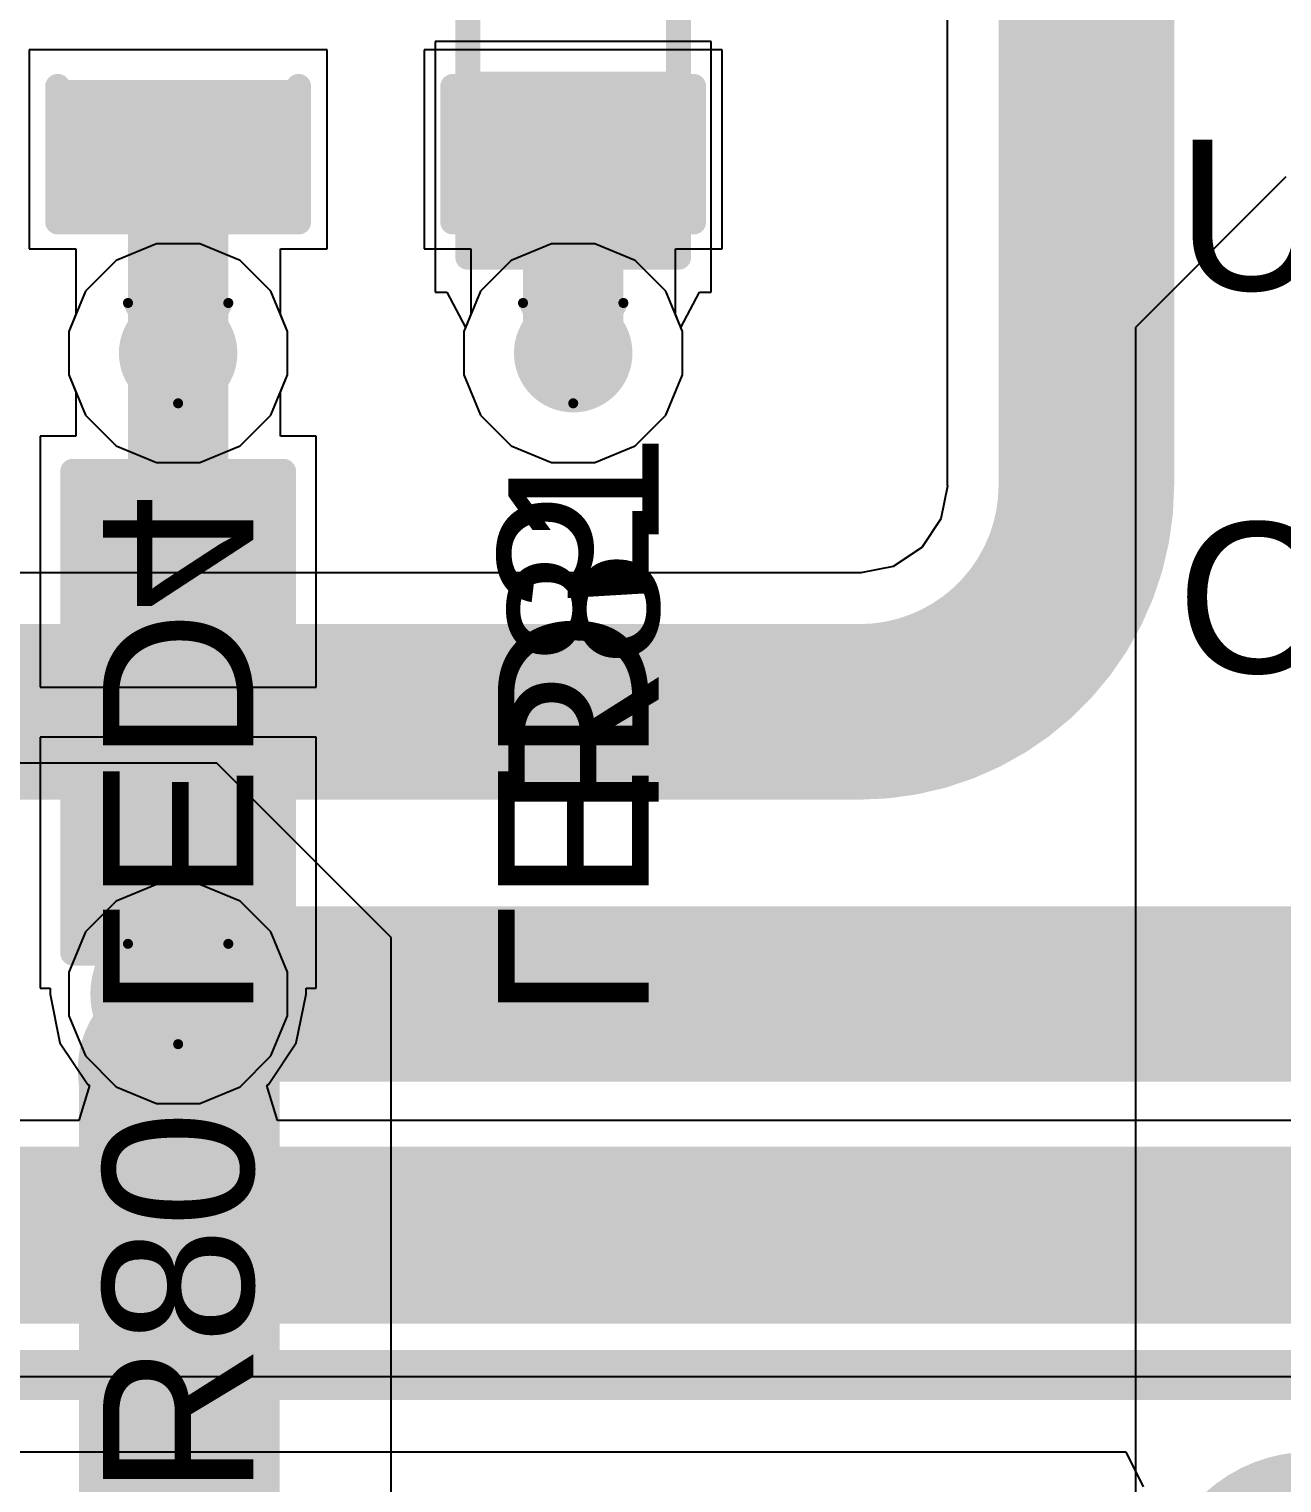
# Model space of a CAD drawing. Header units: inches. Extents: x 0 to 211, y 0 to 201.
# Drawn here: x 1.2695 to 1.5192, y 2.9527 to 3.2425 of the extents above; entities that cross this region are included whole.
import ezdxf

# ---------------------------------------------------------------- set-up
doc = ezdxf.new("R2010")
doc.units = ezdxf.units.IN
doc.header["$MEASUREMENT"] = 0
for name, color, linetype in [('Bottom Layer', 5, 'Continuous'), ('Bottom Overlay', 54, 'Continuous'), ('Bottom Paste', 16, 'Continuous'), ('Bottom Solder', 6, 'Continuous'), ('Drill Drawing', 1, 'Continuous'), ('Layer 1', 16, 'Continuous'), ('Layer 2', 76, 'Continuous'), ('Top Layer', 1, 'Continuous'), ('Top Overlay', 2, 'Continuous'), ('Top Paste', 8, 'Continuous'), ('Top Solder', 216, 'Continuous'), ('Via Holes', 16, 'Continuous')]:
    doc.layers.add(name, color=color, linetype=linetype)
doc.styles.add('Arial', font='', dxfattribs={"height": 0.2})
doc.styles.get('Arial').set_extended_font_data('Arial')

# ---------------------------------------------------------------- blocks, each defined once
blk = doc.blocks.new('R___0603_118')
at = {"layer": 'Top Layer'}
for points in [[(-0.015, 0.0175), (-0.015, -0.0175), (-0.045, -0.0175), (-0.045, 0.0175)], [(0.045, 0.0175), (0.045, -0.0175), (0.015, -0.0175), (0.015, 0.0175)]]:
    blk.add_hatch(color=1, dxfattribs=at).paths.add_polyline_path(points)
at = {"layer": 'Top Paste'}
for points in [[(-0.015, 0.0175), (-0.015, -0.0175), (-0.045, -0.0175), (-0.045, 0.0175)], [(0.045, 0.0175), (0.045, -0.0175), (0.015, -0.0175), (0.015, 0.0175)]]:
    blk.add_hatch(color=8, dxfattribs=at).paths.add_polyline_path(points)
at = {"layer": 'Top Solder'}
for points in [[(-0.011, 0.0215), (-0.011, -0.0215), (-0.049, -0.0215), (-0.049, 0.0215)], [(0.049, 0.0215), (0.049, -0.0215), (0.011, -0.0215), (0.011, 0.0215)]]:
    blk.add_hatch(color=216, dxfattribs=at).paths.add_polyline_path(points)
at = {"layer": 'Top Overlay'}
for points in [[(-0.048, 0.021, 0.005, 0.005, 0), (0.048, 0.021, 0.005, 0.005, 0)], [(-0.048, 0.021, 0.005, 0.005, 0), (-0.048, -0.021, 0.005, 0.005, 0)], [(0.048, 0.021, 0.005, 0.005, 0), (0.048, -0.021, 0.005, 0.005, 0)], [(-0.048, -0.021, 0.005, 0.005, 0), (0.048, -0.021, 0.005, 0.005, 0)]]:
    blk.add_lwpolyline(points, format="xyseb", dxfattribs=at)
for points in [[(-0.04925, 0.021, 0.0025, 0.0025, 1), (-0.04675, 0.021, 0.0025, 0.0025, 1)], [(-0.04925, 0.021, 0.0025, 0.0025, 1), (-0.04675, 0.021, 0.0025, 0.0025, 1)], [(0.04675, 0.021, 0.0025, 0.0025, 1), (0.04925, 0.021, 0.0025, 0.0025, 1)], [(0.04675, 0.021, 0.0025, 0.0025, 1), (0.04925, 0.021, 0.0025, 0.0025, 1)], [(-0.04925, -0.021, 0.0025, 0.0025, 1), (-0.04675, -0.021, 0.0025, 0.0025, 1)], [(-0.04925, -0.021, 0.0025, 0.0025, 1), (-0.04675, -0.021, 0.0025, 0.0025, 1)], [(0.04675, -0.021, 0.0025, 0.0025, 1), (0.04925, -0.021, 0.0025, 0.0025, 1)], [(0.04675, -0.021, 0.0025, 0.0025, 1), (0.04925, -0.021, 0.0025, 0.0025, 1)]]:
    blk.add_lwpolyline(points, format="xyseb", close=True, dxfattribs=at)
blk = doc.blocks.new('R___0603_119')
at = {"layer": 'Top Layer'}
for points in [[(-0.015, 0.0175), (-0.015, -0.0175), (-0.045, -0.0175), (-0.045, 0.0175)], [(0.045, 0.0175), (0.045, -0.0175), (0.015, -0.0175), (0.015, 0.0175)]]:
    blk.add_hatch(color=1, dxfattribs=at).paths.add_polyline_path(points)
at = {"layer": 'Top Paste'}
for points in [[(-0.015, 0.0175), (-0.015, -0.0175), (-0.045, -0.0175), (-0.045, 0.0175)], [(0.045, 0.0175), (0.045, -0.0175), (0.015, -0.0175), (0.015, 0.0175)]]:
    blk.add_hatch(color=8, dxfattribs=at).paths.add_polyline_path(points)
at = {"layer": 'Top Solder'}
for points in [[(-0.011, 0.0215), (-0.011, -0.0215), (-0.049, -0.0215), (-0.049, 0.0215)], [(0.049, 0.0215), (0.049, -0.0215), (0.011, -0.0215), (0.011, 0.0215)]]:
    blk.add_hatch(color=216, dxfattribs=at).paths.add_polyline_path(points)
at = {"layer": 'Top Overlay'}
for points in [[(0.048, 0.021, 0.005, 0.005, 0), (-0.048, 0.021, 0.005, 0.005, 0)], [(-0.048, -0.021, 0.005, 0.005, 0), (-0.048, 0.021, 0.005, 0.005, 0)], [(0.048, -0.021, 0.005, 0.005, 0), (0.048, 0.021, 0.005, 0.005, 0)], [(0.048, -0.021, 0.005, 0.005, 0), (-0.048, -0.021, 0.005, 0.005, 0)]]:
    blk.add_lwpolyline(points, format="xyseb", dxfattribs=at)
for points in [[(-0.04925, 0.021, 0.0025, 0.0025, 1), (-0.04675, 0.021, 0.0025, 0.0025, 1)], [(-0.04925, 0.021, 0.0025, 0.0025, 1), (-0.04675, 0.021, 0.0025, 0.0025, 1)], [(0.04675, 0.021, 0.0025, 0.0025, 1), (0.04925, 0.021, 0.0025, 0.0025, 1)], [(0.04675, 0.021, 0.0025, 0.0025, 1), (0.04925, 0.021, 0.0025, 0.0025, 1)], [(-0.04925, -0.021, 0.0025, 0.0025, 1), (-0.04675, -0.021, 0.0025, 0.0025, 1)], [(-0.04925, -0.021, 0.0025, 0.0025, 1), (-0.04675, -0.021, 0.0025, 0.0025, 1)], [(0.04675, -0.021, 0.0025, 0.0025, 1), (0.04925, -0.021, 0.0025, 0.0025, 1)], [(0.04675, -0.021, 0.0025, 0.0025, 1), (0.04925, -0.021, 0.0025, 0.0025, 1)]]:
    blk.add_lwpolyline(points, format="xyseb", close=True, dxfattribs=at)
blk = doc.blocks.new('LED_0603_B_212')
at = {"layer": 'Bottom Layer'}
for points in [[(-0.03937, 0.01969), (-0.01969, 0.01969), (-0.01969, -0.01969), (-0.03937, -0.01969)], [(0.01969, 0.01969), (0.03937, 0.01969), (0.03937, -0.01969), (0.01969, -0.01969)]]:
    blk.add_hatch(color=5, dxfattribs=at).paths.add_polyline_path(points)
at = {"layer": 'Bottom Overlay'}
blk.add_hatch(color=54, dxfattribs=at).paths.add_polyline_path([(0.044, -0.026), (0.069, -0.026), (0.069, 0.026), (0.044, 0.026)])
at = {"layer": 'Bottom Paste'}
for points in [[(-0.03937, 0.01969), (-0.01969, 0.01969), (-0.01969, -0.01969), (-0.03937, -0.01969)], [(0.01969, 0.01969), (0.03937, 0.01969), (0.03937, -0.01969), (0.01969, -0.01969)]]:
    blk.add_hatch(color=16, dxfattribs=at).paths.add_polyline_path(points)
at = {"layer": 'Bottom Solder'}
for points in [[(-0.04337, 0.02369), (-0.01569, 0.02369), (-0.01569, -0.02369), (-0.04337, -0.02369)], [(0.01569, 0.02369), (0.04337, 0.02369), (0.04337, -0.02369), (0.01569, -0.02369)]]:
    blk.add_hatch(color=6, dxfattribs=at).paths.add_polyline_path(points)
at = {"layer": 'Bottom Overlay'}
for points in [[(-0.044, 0.024, 0.005, 0.005, 0), (-0.044, -0.024, 0.005, 0.005, 0)], [(-0.044, 0.024, 0.005, 0.005, 0), (-0.017, 0.024, 0.005, 0.005, 0)], [(0.017, 0.024, 0.005, 0.005, 0), (0.044, 0.024, 0.005, 0.005, 0)], [(0.044, 0.024, 0.005, 0.005, 0), (0.044, -0.024, 0.005, 0.005, 0)], [(-0.044, -0.024, 0.005, 0.005, 0), (-0.017, -0.024, 0.005, 0.005, 0)], [(0.017, -0.024, 0.005, 0.005, 0), (0.044, -0.024, 0.005, 0.005, 0)]]:
    blk.add_lwpolyline(points, format="xyseb", dxfattribs=at)
for points in [[(-0.04525, 0.024, 0.0025, 0.0025, 1), (-0.04275, 0.024, 0.0025, 0.0025, 1)], [(-0.04525, 0.024, 0.0025, 0.0025, 1), (-0.04275, 0.024, 0.0025, 0.0025, 1)], [(-0.01825, 0.024, 0.0025, 0.0025, 1), (-0.01575, 0.024, 0.0025, 0.0025, 1)], [(0.01575, 0.024, 0.0025, 0.0025, 1), (0.01825, 0.024, 0.0025, 0.0025, 1)], [(0.04275, 0.024, 0.0025, 0.0025, 1), (0.04525, 0.024, 0.0025, 0.0025, 1)], [(0.04275, 0.024, 0.0025, 0.0025, 1), (0.04525, 0.024, 0.0025, 0.0025, 1)], [(-0.04525, -0.024, 0.0025, 0.0025, 1), (-0.04275, -0.024, 0.0025, 0.0025, 1)], [(-0.04525, -0.024, 0.0025, 0.0025, 1), (-0.04275, -0.024, 0.0025, 0.0025, 1)], [(-0.01825, -0.024, 0.0025, 0.0025, 1), (-0.01575, -0.024, 0.0025, 0.0025, 1)], [(0.01575, -0.024, 0.0025, 0.0025, 1), (0.01825, -0.024, 0.0025, 0.0025, 1)], [(0.04275, -0.024, 0.0025, 0.0025, 1), (0.04525, -0.024, 0.0025, 0.0025, 1)], [(0.04275, -0.024, 0.0025, 0.0025, 1), (0.04525, -0.024, 0.0025, 0.0025, 1)]]:
    blk.add_lwpolyline(points, format="xyseb", close=True, dxfattribs=at)
blk = doc.blocks.new('LED_0603_B_213')
at = {"layer": 'Bottom Layer'}
for points in [[(-0.03937, 0.01969), (-0.01969, 0.01969), (-0.01969, -0.01969), (-0.03937, -0.01969)], [(0.01969, 0.01969), (0.03937, 0.01969), (0.03937, -0.01969), (0.01969, -0.01969)]]:
    blk.add_hatch(color=5, dxfattribs=at).paths.add_polyline_path(points)
at = {"layer": 'Bottom Overlay'}
blk.add_hatch(color=54, dxfattribs=at).paths.add_polyline_path([(0.044, -0.026), (0.069, -0.026), (0.069, 0.026), (0.044, 0.026)])
at = {"layer": 'Bottom Paste'}
for points in [[(-0.03937, 0.01969), (-0.01969, 0.01969), (-0.01969, -0.01969), (-0.03937, -0.01969)], [(0.01969, 0.01969), (0.03937, 0.01969), (0.03937, -0.01969), (0.01969, -0.01969)]]:
    blk.add_hatch(color=16, dxfattribs=at).paths.add_polyline_path(points)
at = {"layer": 'Bottom Solder'}
for points in [[(-0.04337, 0.02369), (-0.01569, 0.02369), (-0.01569, -0.02369), (-0.04337, -0.02369)], [(0.01569, 0.02369), (0.04337, 0.02369), (0.04337, -0.02369), (0.01569, -0.02369)]]:
    blk.add_hatch(color=6, dxfattribs=at).paths.add_polyline_path(points)
at = {"layer": 'Bottom Overlay'}
for points in [[(-0.044, 0.024, 0.005, 0.005, 0), (-0.044, -0.024, 0.005, 0.005, 0)], [(-0.044, 0.024, 0.005, 0.005, 0), (-0.017, 0.024, 0.005, 0.005, 0)], [(0.017, 0.024, 0.005, 0.005, 0), (0.044, 0.024, 0.005, 0.005, 0)], [(0.044, 0.024, 0.005, 0.005, 0), (0.044, -0.024, 0.005, 0.005, 0)], [(-0.044, -0.024, 0.005, 0.005, 0), (-0.017, -0.024, 0.005, 0.005, 0)], [(0.017, -0.024, 0.005, 0.005, 0), (0.044, -0.024, 0.005, 0.005, 0)]]:
    blk.add_lwpolyline(points, format="xyseb", dxfattribs=at)
for points in [[(-0.04525, 0.024, 0.0025, 0.0025, 1), (-0.04275, 0.024, 0.0025, 0.0025, 1)], [(-0.04525, 0.024, 0.0025, 0.0025, 1), (-0.04275, 0.024, 0.0025, 0.0025, 1)], [(-0.01825, 0.024, 0.0025, 0.0025, 1), (-0.01575, 0.024, 0.0025, 0.0025, 1)], [(0.01575, 0.024, 0.0025, 0.0025, 1), (0.01825, 0.024, 0.0025, 0.0025, 1)], [(0.04275, 0.024, 0.0025, 0.0025, 1), (0.04525, 0.024, 0.0025, 0.0025, 1)], [(0.04275, 0.024, 0.0025, 0.0025, 1), (0.04525, 0.024, 0.0025, 0.0025, 1)], [(-0.04525, -0.024, 0.0025, 0.0025, 1), (-0.04275, -0.024, 0.0025, 0.0025, 1)], [(-0.04525, -0.024, 0.0025, 0.0025, 1), (-0.04275, -0.024, 0.0025, 0.0025, 1)], [(-0.01825, -0.024, 0.0025, 0.0025, 1), (-0.01575, -0.024, 0.0025, 0.0025, 1)], [(0.01575, -0.024, 0.0025, 0.0025, 1), (0.01825, -0.024, 0.0025, 0.0025, 1)], [(0.04275, -0.024, 0.0025, 0.0025, 1), (0.04525, -0.024, 0.0025, 0.0025, 1)], [(0.04275, -0.024, 0.0025, 0.0025, 1), (0.04525, -0.024, 0.0025, 0.0025, 1)]]:
    blk.add_lwpolyline(points, format="xyseb", close=True, dxfattribs=at)

msp = doc.modelspace()

# ---------------------------------------------------------------- hatches: boundary and pattern name
at = {"layer": 'Bottom Layer'}
h = msp.add_hatch(color=5, dxfattribs=at)
edge = h.paths.add_edge_path()
edge.add_arc((1.29921, 3.17787), 0.01181, 0, 360)
h = msp.add_hatch(color=5, dxfattribs=at)
edge = h.paths.add_edge_path()
edge.add_arc((1.37795, 3.17787), 0.01181, 0, 360)
h = msp.add_hatch(color=5, dxfattribs=at)
edge = h.paths.add_edge_path()
edge.add_arc((1.29921, 3.05012), 0.01181, 0, 360)
at = {"layer": 'Layer 1'}
h = msp.add_hatch(color=16, dxfattribs=at)
edge = h.paths.add_edge_path()
edge.add_arc((1.29921, 3.17787), 0.01181, 0, 360)
h = msp.add_hatch(color=16, dxfattribs=at)
edge = h.paths.add_edge_path()
edge.add_arc((1.37795, 3.17787), 0.01181, 0, 360)
h = msp.add_hatch(color=16, dxfattribs=at)
edge = h.paths.add_edge_path()
edge.add_arc((1.29921, 3.05012), 0.01181, 0, 360)
at = {"layer": 'Layer 2'}
h = msp.add_hatch(color=76, dxfattribs=at)
edge = h.paths.add_edge_path()
edge.add_arc((1.29921, 3.17787), 0.01181, 0, 360)
h = msp.add_hatch(color=76, dxfattribs=at)
edge = h.paths.add_edge_path()
edge.add_arc((1.37795, 3.17787), 0.01181, 0, 360)
h = msp.add_hatch(color=76, dxfattribs=at)
edge = h.paths.add_edge_path()
edge.add_arc((1.29921, 3.05012), 0.01181, 0, 360)
at = {"layer": 'Top Layer'}
h = msp.add_hatch(color=1, dxfattribs=at)
edge = h.paths.add_edge_path()
edge.add_arc((1.29921, 3.17787), 0.01181, 0, 360)
h = msp.add_hatch(color=1, dxfattribs=at)
edge = h.paths.add_edge_path()
edge.add_arc((1.37795, 3.17787), 0.01181, 0, 360)
h = msp.add_hatch(color=1, dxfattribs=at)
edge = h.paths.add_edge_path()
edge.add_arc((1.29921, 3.05012), 0.01181, 0, 360)
at = {"layer": 'Via Holes'}
h = msp.add_hatch(color=7, dxfattribs=at)
edge = h.paths.add_edge_path()
edge.add_arc((1.29921, 3.17787), 0.00591, 0, 360)
h = msp.add_hatch(color=7, dxfattribs=at)
edge = h.paths.add_edge_path()
edge.add_arc((1.37795, 3.17787), 0.00591, 0, 360)
h = msp.add_hatch(color=7, dxfattribs=at)
edge = h.paths.add_edge_path()
edge.add_arc((1.29921, 3.05012), 0.00591, 0, 360)

# ---------------------------------------------------------------- linework, layer by layer
at = {"layer": 'Bottom Layer'}
for p, q in [((1.4525, 3.58942), (1.4525, 3.15156)), ((1.3289, 3.23835), (1.26953, 3.23835)), ((1.26953, 3.23835), (1.26953, 3.19866)), ((1.3289, 3.19866), (1.3289, 3.23835)), ((1.40764, 3.23835), (1.34827, 3.23835)), ((1.34827, 3.23835), (1.34827, 3.19866)), ((1.40764, 3.19866), (1.40764, 3.23835)), ((1.26953, 3.19866), (1.27882, 3.19866)), ((1.27882, 3.19866), (1.27882, 3.18563)), ((1.3196, 3.18563), (1.3196, 3.19866)), ((1.3196, 3.19866), (1.3289, 3.19866)), ((1.34827, 3.19866), (1.35756, 3.19866)), ((1.35756, 3.19866), (1.35756, 3.18563)), ((1.39834, 3.18563), (1.39834, 3.19866)), ((1.39834, 3.19866), (1.40764, 3.19866)), ((1.27882, 3.18563), (1.2774, 3.18221)), ((1.32102, 3.18221), (1.3196, 3.18563)), ((1.35756, 3.18563), (1.35614, 3.18221)), ((1.39976, 3.18221), (1.39834, 3.18563)), ((1.2774, 3.18221), (1.2774, 3.17353)), ((1.32102, 3.17353), (1.32102, 3.18221)), ((1.35614, 3.18221), (1.35614, 3.17353)), ((1.39976, 3.17353), (1.39976, 3.18221)), ((1.2774, 3.17353), (1.28072, 3.16551)), ((1.3177, 3.16551), (1.32102, 3.17353)), ((1.35614, 3.17353), (1.35946, 3.16551)), ((1.39644, 3.16551), (1.39976, 3.17353)), ((1.28072, 3.16551), (1.28686, 3.15938)), ((1.31157, 3.15938), (1.3177, 3.16551)), ((1.35946, 3.16551), (1.3656, 3.15938)), ((1.39031, 3.15938), (1.39644, 3.16551)), ((1.28686, 3.15938), (1.29487, 3.15606)), ((1.30355, 3.15606), (1.31157, 3.15938)), ((1.3656, 3.15938), (1.37361, 3.15606)), ((1.38229, 3.15606), (1.39031, 3.15938)), ((1.29487, 3.15606), (1.30355, 3.15606)), ((1.37361, 3.15606), (1.38229, 3.15606)), ((1.45253, 3.15133), (1.45124, 3.14485)), ((1.4525, 3.15156), (1.45253, 3.15133)), ((1.45124, 3.14485), (1.44744, 3.13916)), ((1.44744, 3.13916), (1.44175, 3.13536)), ((1.43504, 3.1341), (1.18784, 3.1341)), ((1.43527, 3.13407), (1.43504, 3.1341)), ((1.44175, 3.13536), (1.43527, 3.13407)), ((0.98637, 2.95886), (1.48812, 2.95886)), ((1.48812, 2.95886), (1.49158, 2.95186))]:
    msp.add_line(p, q, dxfattribs=at)
for points in [[(1.48024, 3.15156, 0.035, 0.035, 0), (1.48024, 3.76971, 0.035, 0.035, 0)], [(1.29921, 3.17787, 0.02, 0.02, 0), (1.29921, 3.21739, 0.02, 0.02, 0)], [(1.37795, 3.17787, 0.02, 0.02, 0), (1.37795, 3.21739, 0.02, 0.02, 0)], [(1.48024, 3.15156, 0.035, 0.035, -0.414214), (1.43504, 3.10636, 0.035, 0.035, 0)], [(1.18784, 3.10636, 0.035, 0.035, 0), (1.43504, 3.10636, 0.035, 0.035, 0)], [(1.29921, 3.05012, 0.035, 0.035, 0), (1.7061, 3.05012, 0.035, 0.035, 0)], [(0.90255, 3.01469, 0.01, 0.01, 0), (1.77408, 3.01469, 0.01, 0.01, 0)], [(0.93048, 2.99366, 0.01, 0.01, 0), (1.78396, 2.99366, 0.01, 0.01, 0)], [(0.98637, 2.97416, 0.01, 0.01, 0), (1.80215, 2.97416, 0.01, 0.01, 0)], [(1.49865, 2.92748, 0.01, 0.01, -0.414214), (1.52506, 2.95389, 0.01, 0.01, 0)]]:
    msp.add_lwpolyline(points, format="xyseb", dxfattribs=at)
for points in [[(1.29421, 3.21739, 0.01, 0.01, 1), (1.30421, 3.21739, 0.01, 0.01, 1)], [(1.37295, 3.21739, 0.01, 0.01, 1), (1.38295, 3.21739, 0.01, 0.01, 1)], [(1.29421, 3.17787, 0.01, 0.01, 1), (1.30421, 3.17787, 0.01, 0.01, 1)], [(1.37295, 3.17787, 0.01, 0.01, 1), (1.38295, 3.17787, 0.01, 0.01, 1)], [(1.47149, 3.15156, 0.0175, 0.0175, 1), (1.48899, 3.15156, 0.0175, 0.0175, 1)], [(1.47149, 3.15156, 0.0175, 0.0175, 1), (1.48899, 3.15156, 0.0175, 0.0175, 1)], [(1.42629, 3.10636, 0.0175, 0.0175, 1), (1.44379, 3.10636, 0.0175, 0.0175, 1)], [(1.42629, 3.10636, 0.0175, 0.0175, 1), (1.44379, 3.10636, 0.0175, 0.0175, 1)], [(1.29046, 3.05012, 0.0175, 0.0175, 1), (1.30796, 3.05012, 0.0175, 0.0175, 1)]]:
    msp.add_lwpolyline(points, format="xyseb", close=True, dxfattribs=at)
at = {"layer": 'Drill Drawing'}
for points in [[(1.28921, 3.18787, 0.002, 0.002, 0), (1.30921, 3.18787, 0.002, 0.002, 0)], [(1.28921, 3.18787, 0.002, 0.002, 0), (1.29921, 3.16787, 0.002, 0.002, 0)], [(1.29921, 3.16787, 0.002, 0.002, 0), (1.30921, 3.18787, 0.002, 0.002, 0)], [(1.36795, 3.18787, 0.002, 0.002, 0), (1.38795, 3.18787, 0.002, 0.002, 0)], [(1.36795, 3.18787, 0.002, 0.002, 0), (1.37795, 3.16787, 0.002, 0.002, 0)], [(1.37795, 3.16787, 0.002, 0.002, 0), (1.38795, 3.18787, 0.002, 0.002, 0)], [(1.28921, 3.06012, 0.002, 0.002, 0), (1.30921, 3.06012, 0.002, 0.002, 0)], [(1.28921, 3.06012, 0.002, 0.002, 0), (1.29921, 3.04012, 0.002, 0.002, 0)], [(1.29921, 3.04012, 0.002, 0.002, 0), (1.30921, 3.06012, 0.002, 0.002, 0)]]:
    msp.add_lwpolyline(points, format="xyseb", dxfattribs=at)
for points in [[(1.28871, 3.18787, 0.001, 0.001, 1), (1.28971, 3.18787, 0.001, 0.001, 1)], [(1.28871, 3.18787, 0.001, 0.001, 1), (1.28971, 3.18787, 0.001, 0.001, 1)], [(1.30871, 3.18787, 0.001, 0.001, 1), (1.30971, 3.18787, 0.001, 0.001, 1)], [(1.30871, 3.18787, 0.001, 0.001, 1), (1.30971, 3.18787, 0.001, 0.001, 1)], [(1.36745, 3.18787, 0.001, 0.001, 1), (1.36845, 3.18787, 0.001, 0.001, 1)], [(1.36745, 3.18787, 0.001, 0.001, 1), (1.36845, 3.18787, 0.001, 0.001, 1)], [(1.38745, 3.18787, 0.001, 0.001, 1), (1.38845, 3.18787, 0.001, 0.001, 1)], [(1.38745, 3.18787, 0.001, 0.001, 1), (1.38845, 3.18787, 0.001, 0.001, 1)], [(1.29871, 3.16787, 0.001, 0.001, 1), (1.29971, 3.16787, 0.001, 0.001, 1)], [(1.29871, 3.16787, 0.001, 0.001, 1), (1.29971, 3.16787, 0.001, 0.001, 1)], [(1.37745, 3.16787, 0.001, 0.001, 1), (1.37845, 3.16787, 0.001, 0.001, 1)], [(1.37745, 3.16787, 0.001, 0.001, 1), (1.37845, 3.16787, 0.001, 0.001, 1)], [(1.28871, 3.06012, 0.001, 0.001, 1), (1.28971, 3.06012, 0.001, 0.001, 1)], [(1.28871, 3.06012, 0.001, 0.001, 1), (1.28971, 3.06012, 0.001, 0.001, 1)], [(1.30871, 3.06012, 0.001, 0.001, 1), (1.30971, 3.06012, 0.001, 0.001, 1)], [(1.30871, 3.06012, 0.001, 0.001, 1), (1.30971, 3.06012, 0.001, 0.001, 1)], [(1.29871, 3.04012, 0.001, 0.001, 1), (1.29971, 3.04012, 0.001, 0.001, 1)], [(1.29871, 3.04012, 0.001, 0.001, 1), (1.29971, 3.04012, 0.001, 0.001, 1)]]:
    msp.add_lwpolyline(points, format="xyseb", close=True, dxfattribs=at)
at = {"layer": 'Layer 1'}
for p, q in [((1.29487, 3.19968), (1.28686, 3.19636)), ((1.30355, 3.19968), (1.29487, 3.19968)), ((1.31157, 3.19636), (1.30355, 3.19968)), ((1.37361, 3.19968), (1.3656, 3.19636)), ((1.38229, 3.19968), (1.37361, 3.19968)), ((1.39031, 3.19636), (1.38229, 3.19968)), ((1.28686, 3.19636), (1.28072, 3.19022)), ((1.3177, 3.19022), (1.31157, 3.19636)), ((1.3656, 3.19636), (1.35946, 3.19022)), ((1.39644, 3.19022), (1.39031, 3.19636)), ((1.28072, 3.19022), (1.2774, 3.18221)), ((1.32102, 3.18221), (1.3177, 3.19022)), ((1.35946, 3.19022), (1.35614, 3.18221)), ((1.39976, 3.18221), (1.39644, 3.19022)), ((1.2774, 3.18221), (1.2774, 3.17353)), ((1.32102, 3.17353), (1.32102, 3.18221)), ((1.35614, 3.18221), (1.35614, 3.17353)), ((1.39976, 3.17353), (1.39976, 3.18221)), ((1.2774, 3.17353), (1.28072, 3.16551)), ((1.3177, 3.16551), (1.32102, 3.17353)), ((1.35614, 3.17353), (1.35946, 3.16551)), ((1.39644, 3.16551), (1.39976, 3.17353)), ((1.28072, 3.16551), (1.28686, 3.15938)), ((1.31157, 3.15938), (1.3177, 3.16551)), ((1.35946, 3.16551), (1.3656, 3.15938)), ((1.39031, 3.15938), (1.39644, 3.16551)), ((1.28686, 3.15938), (1.29487, 3.15606)), ((1.30355, 3.15606), (1.31157, 3.15938)), ((1.3656, 3.15938), (1.37361, 3.15606)), ((1.38229, 3.15606), (1.39031, 3.15938)), ((1.29487, 3.15606), (1.30355, 3.15606)), ((1.37361, 3.15606), (1.38229, 3.15606)), ((1.29487, 3.07193), (1.28686, 3.06861)), ((1.30355, 3.07193), (1.29487, 3.07193)), ((1.31157, 3.06861), (1.30355, 3.07193)), ((1.28686, 3.06861), (1.28072, 3.06248)), ((1.3177, 3.06248), (1.31157, 3.06861)), ((1.28072, 3.06248), (1.2774, 3.05446)), ((1.32102, 3.05446), (1.3177, 3.06248)), ((1.2774, 3.05446), (1.2774, 3.04578)), ((1.32102, 3.04578), (1.32102, 3.05446)), ((1.2774, 3.04578), (1.28072, 3.03777)), ((1.3177, 3.03777), (1.32102, 3.04578)), ((1.28072, 3.03777), (1.28686, 3.03163)), ((1.31157, 3.03163), (1.3177, 3.03777)), ((1.28686, 3.03163), (1.29487, 3.02831)), ((1.30355, 3.02831), (1.31157, 3.03163)), ((1.29487, 3.02831), (1.30355, 3.02831))]:
    msp.add_line(p, q, dxfattribs=at)
at = {"layer": 'Layer 2'}
for p, q in [((1.52, 3.213), (1.49, 3.183)), ((1.29487, 3.19968), (1.28686, 3.19636)), ((1.30355, 3.19968), (1.29487, 3.19968)), ((1.31157, 3.19636), (1.30355, 3.19968)), ((1.37361, 3.19968), (1.3656, 3.19636)), ((1.38229, 3.19968), (1.37361, 3.19968)), ((1.39031, 3.19636), (1.38229, 3.19968)), ((1.28686, 3.19636), (1.28072, 3.19022)), ((1.3177, 3.19022), (1.31157, 3.19636)), ((1.3656, 3.19636), (1.35946, 3.19022)), ((1.39644, 3.19022), (1.39031, 3.19636)), ((1.28072, 3.19022), (1.2774, 3.18221)), ((1.32102, 3.18221), (1.3177, 3.19022)), ((1.35946, 3.19022), (1.35614, 3.18221)), ((1.39976, 3.18221), (1.39644, 3.19022)), ((1.2774, 3.18221), (1.2774, 3.17353)), ((1.32102, 3.17353), (1.32102, 3.18221)), ((1.35614, 3.18221), (1.35614, 3.17353)), ((1.39976, 3.17353), (1.39976, 3.18221)), ((1.49, 3.183), (1.49, 1.99269)), ((1.2774, 3.17353), (1.28072, 3.16551)), ((1.3177, 3.16551), (1.32102, 3.17353)), ((1.35614, 3.17353), (1.35946, 3.16551)), ((1.39644, 3.16551), (1.39976, 3.17353)), ((1.28072, 3.16551), (1.28686, 3.15938)), ((1.31157, 3.15938), (1.3177, 3.16551)), ((1.35946, 3.16551), (1.3656, 3.15938)), ((1.39031, 3.15938), (1.39644, 3.16551)), ((1.28686, 3.15938), (1.29487, 3.15606)), ((1.30355, 3.15606), (1.31157, 3.15938)), ((1.3656, 3.15938), (1.37361, 3.15606)), ((1.38229, 3.15606), (1.39031, 3.15938)), ((1.29487, 3.15606), (1.30355, 3.15606)), ((1.37361, 3.15606), (1.38229, 3.15606)), ((1.30691, 3.09612), (1.13608, 3.09611)), ((1.34166, 3.06136), (1.30691, 3.09612)), ((1.34166, 1.94334), (1.34166, 3.06136))]:
    msp.add_line(p, q, dxfattribs=at)
for points in [[(1.29921, 3.03512, 0.04, 0.04, 0), (1.29921, 3.0351, 0.04, 0.04, 0)], [(1.29921, 3.0351, 0.04, 0.04, -0.028562), (1.29947, 3.03054, 0.04, 0.04, 0)], [(1.29947, 1.9296, 0.04, 0.04, 0), (1.29947, 3.03054, 0.04, 0.04, 0)]]:
    msp.add_lwpolyline(points, format="xyseb", dxfattribs=at)
for points in [[(1.28921, 3.03512, 0.02, 0.02, 1), (1.30921, 3.03512, 0.02, 0.02, 1)], [(1.28921, 3.0351, 0.02, 0.02, 1), (1.30921, 3.0351, 0.02, 0.02, 1)], [(1.28921, 3.0351, 0.02, 0.02, 1), (1.30921, 3.0351, 0.02, 0.02, 1)], [(1.28947, 3.03054, 0.02, 0.02, 1), (1.30947, 3.03054, 0.02, 0.02, 1)], [(1.28947, 3.03054, 0.02, 0.02, 1), (1.30947, 3.03054, 0.02, 0.02, 1)]]:
    msp.add_lwpolyline(points, format="xyseb", close=True, dxfattribs=at)
at = {"layer": 'Top Layer'}
for p, q in [((1.40545, 3.24), (1.35045, 3.24)), ((1.35045, 3.24), (1.35045, 3.19)), ((1.40545, 3.19), (1.40545, 3.24)), ((1.29487, 3.19968), (1.28686, 3.19636)), ((1.30355, 3.19968), (1.29487, 3.19968)), ((1.31157, 3.19636), (1.30355, 3.19968)), ((1.28686, 3.19636), (1.28072, 3.19022)), ((1.3177, 3.19022), (1.31157, 3.19636)), ((1.28072, 3.19022), (1.2774, 3.18221)), ((1.32102, 3.18221), (1.3177, 3.19022)), ((1.35045, 3.19), (1.35278, 3.19)), ((1.35278, 3.19), (1.35647, 3.183)), ((1.39943, 3.183), (1.40312, 3.19)), ((1.40312, 3.19), (1.40545, 3.19)), ((1.2774, 3.18221), (1.2774, 3.17353)), ((1.32102, 3.17353), (1.32102, 3.18221)), ((1.35647, 3.183), (1.35614, 3.18221)), ((1.35614, 3.18221), (1.35614, 3.17353)), ((1.39976, 3.18221), (1.39943, 3.183)), ((1.39976, 3.17353), (1.39976, 3.18221)), ((1.2774, 3.17353), (1.27882, 3.1701)), ((1.3196, 3.1701), (1.32102, 3.17353)), ((1.35614, 3.17353), (1.35946, 3.16551)), ((1.39644, 3.16551), (1.39976, 3.17353)), ((1.27882, 3.1701), (1.27882, 3.1613)), ((1.3196, 3.1613), (1.3196, 3.1701)), ((1.35946, 3.16551), (1.3656, 3.15938)), ((1.39031, 3.15938), (1.39644, 3.16551)), ((1.27882, 3.1613), (1.27171, 3.1613)), ((1.27171, 3.1613), (1.27171, 3.1113)), ((1.32671, 3.1613), (1.3196, 3.1613)), ((1.32671, 3.1113), (1.32671, 3.1613)), ((1.3656, 3.15938), (1.37361, 3.15606)), ((1.38229, 3.15606), (1.39031, 3.15938)), ((1.37361, 3.15606), (1.38229, 3.15606)), ((1.27171, 3.1113), (1.32671, 3.1113)), ((1.29675, 3.1013), (1.27171, 3.1013)), ((1.27171, 3.1013), (1.27171, 3.0513)), ((1.29921, 3.10179), (1.29675, 3.1013)), ((1.30167, 3.1013), (1.29921, 3.10179)), ((1.32671, 3.1013), (1.30167, 3.1013)), ((1.32671, 3.0513), (1.32671, 3.1013)), ((1.27171, 3.0513), (1.27372, 3.0513)), ((1.27372, 3.0513), (1.27372, 3.05012)), ((1.27372, 3.05012), (1.27566, 3.04037)), ((1.32276, 3.04037), (1.3247, 3.05012)), ((1.3247, 3.05012), (1.3247, 3.0513)), ((1.3247, 3.0513), (1.32671, 3.0513)), ((1.27566, 3.04037), (1.28119, 3.0321)), ((1.31724, 3.0321), (1.32276, 3.04037)), ((1.28151, 3.03188), (1.27939, 3.02488)), ((1.28119, 3.0321), (1.28151, 3.03188)), ((1.31691, 3.03188), (1.31724, 3.0321)), ((1.31903, 3.02488), (1.31691, 3.03188)), ((1.27939, 3.02488), (1.25447, 3.02488)), ((1.63022, 3.02488), (1.31903, 3.02488)), ((1.25447, 2.9739), (1.63022, 2.9739))]:
    msp.add_line(p, q, dxfattribs=at)
for points in [[(1.37795, 3.17787, 0.02, 0.02, 0), (1.37795, 3.215, 0.02, 0.02, 0)], [(1.29921, 3.1363, 0.02, 0.02, 0), (1.29921, 3.17787, 0.02, 0.02, 0)], [(1.29921, 3.05012, 0.03, 0.03, 0), (1.29921, 3.0763, 0.03, 0.03, 0)], [(1.25447, 2.99939, 0.03, 0.03, 0), (1.63022, 2.99939, 0.03, 0.03, 0)]]:
    msp.add_lwpolyline(points, format="xyseb", dxfattribs=at)
for points in [[(1.37295, 3.215, 0.01, 0.01, 1), (1.38295, 3.215, 0.01, 0.01, 1)], [(1.29421, 3.17787, 0.01, 0.01, 1), (1.30421, 3.17787, 0.01, 0.01, 1)], [(1.37295, 3.17787, 0.01, 0.01, 1), (1.38295, 3.17787, 0.01, 0.01, 1)], [(1.29421, 3.1363, 0.01, 0.01, 1), (1.30421, 3.1363, 0.01, 0.01, 1)], [(1.29171, 3.0763, 0.015, 0.015, 1), (1.30671, 3.0763, 0.015, 0.015, 1)], [(1.29171, 3.05012, 0.015, 0.015, 1), (1.30671, 3.05012, 0.015, 0.015, 1)]]:
    msp.add_lwpolyline(points, format="xyseb", close=True, dxfattribs=at)

# ---------------------------------------------------------------- block references
for name, p, rotation in [('LED_0603_B_213', (1.29921, 3.24803), 90), ('LED_0603_B_212', (1.37795, 3.24803), 90), ('R___0603_118', (1.37795, 3.245), 90), ('R___0603_119', (1.29921, 3.1063), 270)]:
    msp.add_blockref(name, p, dxfattribs=dict(rotation=rotation))

# ---------------------------------------------------------------- texts
at = {"layer": 'Bottom Overlay', "style": 'Arial', "text_generation_flag": 2}
for s, p in [('LED4', (1.28422, 3.04502)), ('LED5', (1.36296, 3.04502))]:
    msp.add_text(s, height=0.03, rotation=270, dxfattribs=at).set_placement(p)
at = {"layer": 'Top Overlay', "style": 'Arial'}
for s, p in [('U9', (1.49819, 3.19042)), ('C88', (1.49819, 3.11413))]:
    msp.add_text(s, height=0.03, dxfattribs=at).set_placement(p)
for s, p in [('R81', (1.39499, 3.08501)), ('R80', (1.31421, 2.95001))]:
    msp.add_text(s, height=0.03, rotation=90, dxfattribs=at).set_placement(p)

doc.saveas('drawing.dxf')
